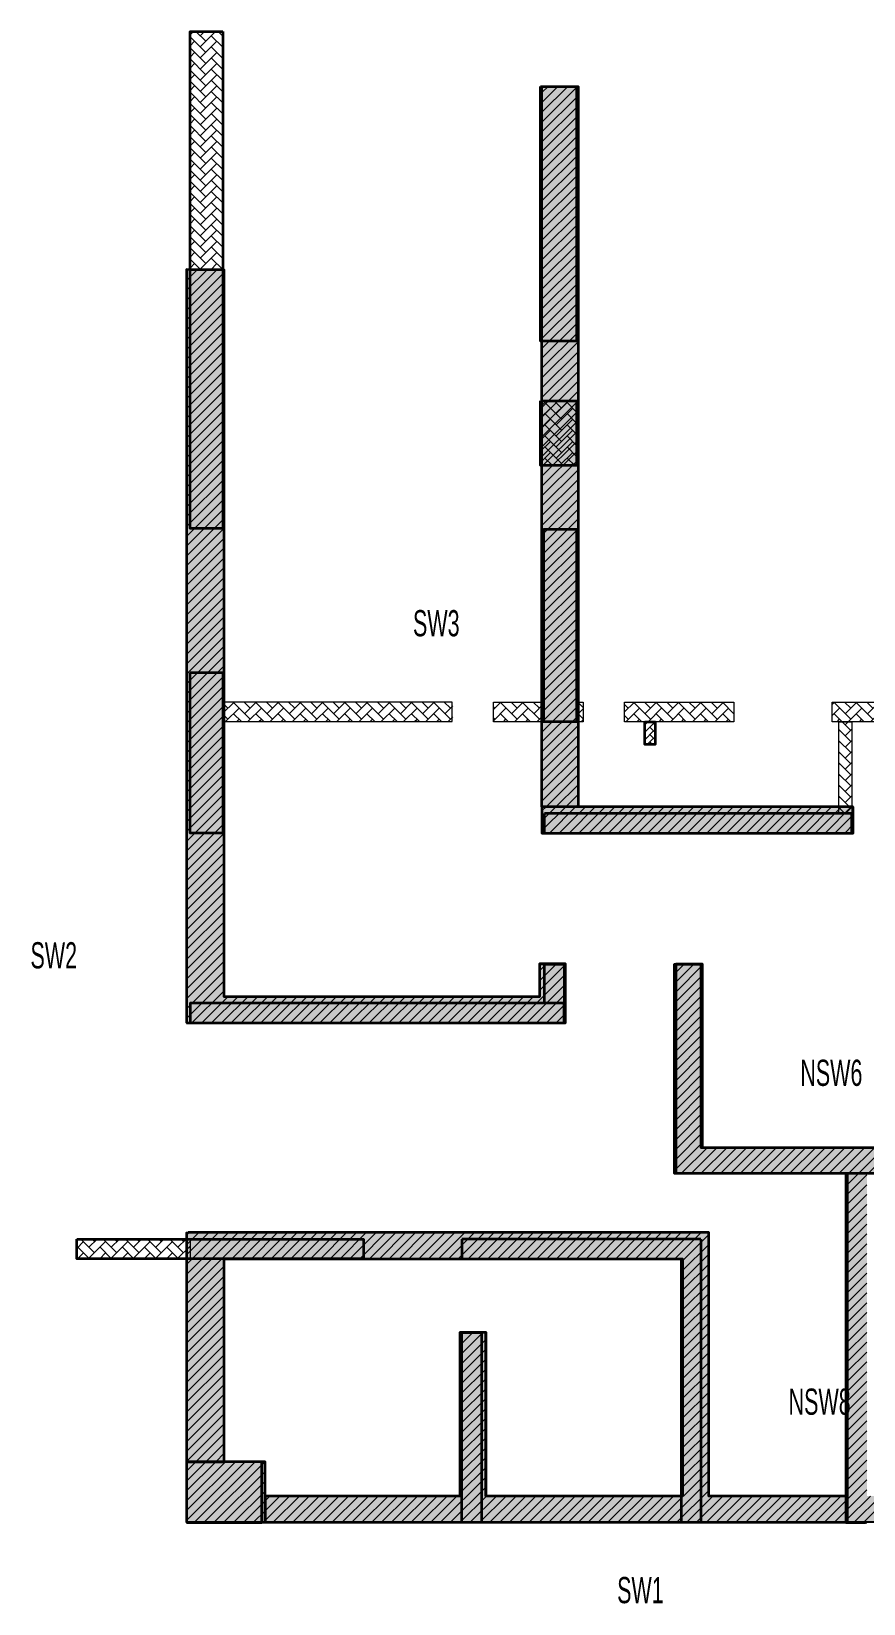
# Model space of a CAD drawing. Header units: millimetres. Extents: x 8 to 196387, y 9 to 58792.
# Drawn here: x 139137 to 151836, y 7847 to 31852 of the extents above; entities that cross this region are included whole.
import ezdxf

# ---------------------------------------------------------------- set-up
doc = ezdxf.new("R2010")
doc.units = ezdxf.units.MM
doc.layers.add('changes', color=7, linetype='Continuous')
for name, color, linetype, lineweight in [('S-BEAM', 7, 'Continuous', 18), ('S-BEAM-IDEN', 2, 'Continuous', 9), ('S-COL HATCH', 9, 'Continuous', 0), ('S-COLS', 5, 'Continuous', 35)]:
    doc.layers.add(name, color=color, linetype=linetype, lineweight=lineweight)
doc.styles.add('Swis721 LtCn BT', font='swisscl.ttf', dxfattribs={"width": 0.9, "height": 233.355162})
pattern_1 = [(45, (-31699446.87, 20890861.25), (-75.1300955, 75.1300955), [])]
pattern_2 = [(45, (-31802317.5, 20729084.55), (0, 169.7056275), [360, -120]), (135, (-31802232.65, 20729169.4), (1e-14, 169.7056275), [360, -120])]

# ---------------------------------------------------------------- blocks, each defined once
blk = doc.blocks.new('A$Cd226b1b4')
at = {"layer": 'S-COL HATCH', "transparency": 33554687}
h = blk.add_hatch(dxfattribs=at)
h.set_pattern_fill('ANSI31', color=256, scale=850)
h.set_pattern_definition(pattern_1)
h.paths.add_polyline_path([(5425, 10925), (5425, 10525), (10175, 10525), (10175, 10925)])
h.paths.add_polyline_path([(5425, 10925), (5975, 10925), (5975, 21925), (5425, 21925)])
h = blk.add_hatch(dxfattribs=at)
h.set_pattern_fill('ANSI31', color=256, scale=850)
h.set_pattern_definition(pattern_1)
h.paths.add_polyline_path([(5785, 7625), (5785, 8525), (5385, 8525), (5385, 8025), (575, 8025), (575, 19125), (0, 19129), (0, 7625)])
h = blk.add_hatch(dxfattribs=at)
h.set_pattern_fill('ANSI31', color=256, scale=850)
h.set_pattern_definition(pattern_1)
h.paths.add_polyline_path([(12825, 5325), (12825, 5725), (7871, 5725), (7871, 8525), (7471, 8525), (7471, 5325)])
h = blk.add_hatch(dxfattribs=at)
h.set_pattern_fill('ANSI31', color=256, scale=850)
h.set_pattern_definition(pattern_1)
h.paths.add_polyline_path([(10385, 5325), (10085, 5325), (10085, 0), (10385, 0), (12825, 0), (12825, 400), (10385, 400), (10385, 2100), (10385, 2100), (10385, 2100)])
h = blk.add_hatch(dxfattribs=at)
h.set_pattern_fill('ANSI31', color=256, scale=850)
h.set_pattern_definition(pattern_1)
h.paths.add_polyline_path([(7571, 4025), (7571, 400), (4571, 400), (4571, 2898), (4171, 2898), (4171, 400), (1200, 400), (1200, 0), (10085, 0), (10085, 400), (7971, 400), (7971, 4425), (0, 4425), (0, 925), (575, 925), (575, 4025)])
h = blk.add_hatch(dxfattribs=at)
h.set_pattern_fill('ANSI31', color=256, scale=850)
h.set_pattern_definition(pattern_1)
h.paths.add_polyline_path([(0, 925), (0, 0), (1200, 0), (1200, 925)])
at = {"layer": 'S-COLS', "elevation": 0}
for points in [[(5425, 10925), (5425, 21925), (5975, 21925), (5975, 10925), (5425, 10925)], [(18625, 5325), (7471, 5325), (7471, 8525), (7871, 8525), (7871, 5725), (10555, 5725)], [(10085, 5325), (10085, 0), (10385, 0)], [(0, 4425), (0, 925), (575, 925), (575, 4025), (7571, 4025), (7571, 400), (4571, 400), (4571, 2898), (4171, 2898), (4171, 400), (1200, 400), (1200, 0), (10085, 0)], [(10085, 400), (7971, 400), (7971, 4425), (25, 4425)]]:
    blk.add_lwpolyline(points, dxfattribs=at)
for points in [[(0, 7629), (5785, 7625), (5785, 8525), (5385, 8525), (5385, 8025), (575, 8025), (575, 19125), (0, 19129)], [(10175, 10925), (5425, 10925), (5425, 10525), (10175, 10525)], [(0, 0), (1200, 0), (1200, 925), (0, 925)]]:
    blk.add_lwpolyline(points, close=True, dxfattribs=at)
blk = doc.blocks.new('A$Cbe320e20')
at = {"layer": 'S-COL HATCH'}
h = blk.add_hatch(dxfattribs=at)
h.set_pattern_fill('AR-HBONE', color=256, scale=30)
h.set_pattern_definition(pattern_2)
h.paths.add_polyline_path([(-7796, 17040), (-7296, 17040), (-7296, 13401), (-7796, 13401)])
at = {"layer": 'S-COL HATCH', "transparency": 33554687}
h = blk.add_hatch(color=256, dxfattribs=at)
h.dxf.hatch_style = 1
h.paths.add_polyline_path([(-1896, 16200), (-2446, 16200), (-2446, 12310), (-1896, 12310)])
h = blk.add_hatch(color=256, dxfattribs=at)
h.dxf.hatch_style = 1
h.paths.add_polyline_path([(-7296, 13401), (-7796, 13401), (-7796, 9451), (-7296, 9451)])
at = {"layer": 'S-COL HATCH'}
h = blk.add_hatch(dxfattribs=at)
h.set_pattern_fill('AR-HBONE', color=256, scale=30)
h.set_pattern_definition(pattern_2)
h.paths.add_polyline_path([(-1896, 11400), (-2446, 11400), (-2446, 10410), (-1896, 10410)])
at = {"layer": 'S-COL HATCH', "transparency": 33554687}
h = blk.add_hatch(color=256, dxfattribs=at)
h.dxf.hatch_style = 1
h.paths.add_polyline_path([(-1896, 9200), (-1896, 9200), (-1896, 9300), (-1896, 9440), (-2396, 9440), (-2396, 6500), (-1896, 6500)])
h = blk.add_hatch(color=256, dxfattribs=at)
h.dxf.hatch_style = 1
h.paths.add_polyline_path([(-7796, 4800), (-7296, 4800), (-7296, 7251), (-7796, 7251)])
at = {"layer": 'S-COL HATCH'}
h = blk.add_hatch(dxfattribs=at)
h.set_pattern_fill('AR-HBONE', color=256, scale=30)
h.set_pattern_definition(pattern_2)
h.paths.add_polyline_path([(-3786, 6799), (-7294, 6799), (-7294, 6501), (-3786, 6501)])
h = blk.add_hatch(dxfattribs=at)
h.set_pattern_fill('AR-HBONE', color=256, scale=30)
h.set_pattern_definition(pattern_2)
h.paths.add_polyline_path([(-2396, 6799), (-3166, 6799), (-3166, 6499), (-2615, 6499), (-2615, 6500), (-2396, 6500)])
h = blk.add_hatch(dxfattribs=at)
h.set_pattern_fill('AR-HBONE', color=256, scale=30)
h.set_pattern_definition(pattern_2)
h.paths.add_polyline_path([(-1795, 6800), (-1896, 6800), (-1896, 6500), (-1795, 6500)])
h = blk.add_hatch(dxfattribs=at)
h.set_pattern_fill('AR-HBONE', color=256, scale=30)
h.set_pattern_definition(pattern_2)
h.paths.add_polyline_path([(504, 6800), (-1165, 6800), (-1165, 6500), (504, 6500)])
h = blk.add_hatch(dxfattribs=at)
h.set_pattern_fill('AR-HBONE', color=256, scale=30)
h.set_pattern_definition(pattern_2)
h.paths.add_polyline_path([(2004, 6800), (2004, 6500), (3054, 6500), (3054, 6800)])
h = blk.add_hatch(dxfattribs=at)
h.set_pattern_fill('AR-HBONE', color=256, scale=20)
h.set_pattern_definition([(45, (-31797377.5, 20724184.55), (0, 113.13708499), [240, -80]), (135, (-31797320.93, 20724241.12), (9e-15, 113.13708499), [240, -80])])
h.paths.add_polyline_path([(-696, 6150), (-696, 6500), (-856, 6500), (-856, 6150)])
h = blk.add_hatch(dxfattribs=at)
h.set_pattern_fill('AR-HBONE', color=256, scale=30)
h.set_pattern_definition(pattern_2)
h.paths.add_polyline_path([(2304, 6500), (2104, 6500), (2104, 5100), (2304, 5100)])
at = {"layer": 'S-COL HATCH', "transparency": 33554687}
h = blk.add_hatch(color=256, dxfattribs=at)
h.dxf.hatch_style = 1
h.paths.add_polyline_path([(2304, 5100), (2104, 5100), (-2086, 5100), (-2086, 4800), (2304, 4800)])
h.paths.add_polyline_path([(-2086, 5100), (-2385, 5100), (-2385, 4800), (-2086, 4800)])
h = blk.add_hatch(color=256, dxfattribs=at)
h.dxf.hatch_style = 1
h.paths.add_polyline_path([(-2086, 2800), (-2385, 2800), (-2385, 2200), (-2086, 2200)])
h = blk.add_hatch(color=256, dxfattribs=at)
h.dxf.hatch_style = 1
h.paths.add_polyline_path([(4954, -400), (4954, 0), (0, 0), (0, 2800), (-400, 2800), (-400, -400)])
h = blk.add_hatch(color=256, dxfattribs=at)
h.dxf.hatch_style = 1
h.paths.add_polyline_path([(-7796, 2200), (-7796, 1900), (-2086, 1900), (-2086, 2200)])
h = blk.add_hatch(color=256, dxfattribs=at)
h.dxf.hatch_style = 1
h.paths.add_polyline_path([(2514, -400), (2214, -400), (2214, -5725), (2514, -5725), (4954, -5725), (4954, -5325), (2514, -5325), (2514, -3625), (2514, -3625), (2514, -3625)])
at = {"layer": 'S-COL HATCH'}
h = blk.add_hatch(dxfattribs=at)
h.set_pattern_fill('AR-HBONE', color=256, scale=30)
h.set_pattern_definition(pattern_2)
h.paths.add_polyline_path([(-7796, -1400), (-9525, -1400), (-9525, -1700), (-7796, -1700)])
at = {"layer": 'S-COL HATCH', "transparency": 33554687}
h = blk.add_hatch(color=256, dxfattribs=at)
h.dxf.hatch_style = 1
h.paths.add_polyline_path([(-5150, -1400), (-7796, -1400), (-7796, -1700), (-5150, -1700)])
h = blk.add_hatch(color=256, dxfattribs=at)
h.dxf.hatch_style = 1
h.paths.add_polyline_path([(0, -1400), (-3650, -1400), (-3650, -1700), (-300, -1700), (-300, -5725), (0, -5725)])
h = blk.add_hatch(color=256, dxfattribs=at)
h.dxf.hatch_style = 1
h.paths.add_polyline_path([(-3350, -2827), (-3650, -2827), (-3650, -5725), (-3350, -5725)])
h = blk.add_hatch(color=256, dxfattribs=at)
h.dxf.hatch_style = 1
h.paths.add_polyline_path([(-6700, -4800), (-7850, -4800), (-7850, -5725), (-6700, -5725)])
at = {"layer": 'S-BEAM', "color": 5}
for points in [[(-3796, 6801), (-7294, 6801), (-7294, 6501), (-3796, 6501)], [(-1896, 6800), (-1795, 6800), (-1795, 6500), (-1896, 6500)], [(-1165, 6800), (504, 6800), (504, 6500), (-1165, 6500)]]:
    blk.add_lwpolyline(points, close=True, dxfattribs=at)
at = {"layer": 'S-BEAM', "color": 5, "elevation": 0}
for points in [[(-3166, 6800), (-2396, 6800), (-2396, 6499), (-3166, 6499)], [(2004, 6800), (3054, 6800), (3054, 6500), (2004, 6500)], [(2104, 6500), (2304, 6500), (2304, 5100), (2104, 5100)]]:
    blk.add_lwpolyline(points, close=True, dxfattribs=at)
at = {"layer": 'S-COL HATCH', "transparency": 33554687}
blk.add_line((-7796, -1400), (-7796, -1700), dxfattribs=at)
at = {"layer": 'S-COLS'}
for p, q in [((-7296, 17040), (-7296, 17040)), ((-7296, 13401), (-7796, 13401)), ((-2385, 4800), (-2385, 5100)), ((0, -1400), (-3650, -1400)), ((-3650, -1400), (-3650, -1700)), ((0, -1400), (0, -5725)), ((-3650, -1700), (-300, -1700)), ((-300, -1700), (-300, -5725)), ((0, -5725), (-300, -5725))]:
    blk.add_line(p, q, dxfattribs=at)
for points in [[(-7296, 17040), (-7296, 9451), (-7796, 9451), (-7796, 17040)], [(-2446, 16200), (-1896, 16200), (-1896, 12310), (-2446, 12310)], [(-2446, 11400), (-1896, 11400), (-1896, 10410), (-2446, 10410)], [(-7796, 7251), (-7296, 7251), (-7296, 4800), (-7796, 4800)], [(-7796, 1900), (-2086, 1900), (-2086, 2200), (-7796, 2200)], [(-7850, -5725), (-6700, -5725), (-6700, -4800), (-7850, -4800)]]:
    blk.add_lwpolyline(points, close=True, dxfattribs=at)
for points in [[(-2396, 6500), (-2396, 9440), (-1896, 9440), (-1896, 6500), (-2446, 6500)], [(10754, -400), (-400, -400), (-400, 2800), (0, 2800), (0, 0), (2684, 0)], [(2214, -400), (2214, -5725), (2514, -5725)]]:
    blk.add_lwpolyline(points, dxfattribs=at)
at = {"layer": 'S-COLS', "elevation": 0}
for points in [[(-856, 6500), (-696, 6500), (-696, 6150), (-856, 6150)], [(-9525, -1400), (-5150, -1400), (-5150, -1700), (-9525, -1700)], [(-3650, -2827), (-3350, -2827), (-3350, -5725), (-3650, -5725)]]:
    blk.add_lwpolyline(points, close=True, dxfattribs=at)
blk.add_lwpolyline([(-2385, 4800), (2304, 4800), (2304, 5100), (-2385, 5100)], dxfattribs=at)
at = {"layer": 'S-COLS', "color": 5}
blk.add_lwpolyline([(-2385, 2800), (-2086, 2800), (-2086, 2200), (-2385, 2200)], close=True, dxfattribs=at)

msp = doc.modelspace()

# ---------------------------------------------------------------- hatches: boundary and pattern name
at = {"layer": 'S-COL HATCH', "true_color": 0xed1f24, "transparency": 33554687}
h = msp.add_hatch(color=240, dxfattribs=at)
h.dxf.hatch_style = 1
h.paths.add_polyline_path([(146928.5, 20013.1), (146928.5, 19613.1), (151678.5, 19613.1), (151678.5, 20013.1)])
h.paths.add_polyline_path([(146928.5, 20013.1), (147478.5, 20013.1), (147478.5, 31013.1), (146928.5, 31013.1)])
h = msp.add_hatch(color=240, dxfattribs=at)
h.dxf.hatch_style = 1
h.paths.add_polyline_path([(147288.6, 16713.1), (147288.6, 17613.1), (146888.5, 17613.1), (146888.5, 17113.1), (142078.5, 17113.1), (142078.5, 28213.1), (141503.6, 28216.5), (141503.5, 16713.1)])
h = msp.add_hatch(color=240, dxfattribs=at)
h.dxf.hatch_style = 1
h.paths.add_polyline_path([(154328.5, 14413.1), (154328.5, 14813.1), (149374.1, 14813.1), (149374.1, 17613.1), (148974.1, 17613.1), (148974.1, 14413.1)])
h = msp.add_hatch(color=240, dxfattribs=at)
h.dxf.hatch_style = 1
h.paths.add_polyline_path([(151888.5, 14413.1), (151588.6, 14413.1), (151588.6, 9087.9), (151888.6, 9087.9), (154328.5, 9087.9), (154328.5, 9487.9), (151888.5, 9487.9), (151888.5, 11187.9), (151888.5, 11187.9), (151888.5, 11187.9)])
h = msp.add_hatch(color=240, dxfattribs=at)
h.dxf.hatch_style = 1
h.paths.add_polyline_path([(149074.1, 13113.1), (149074.1, 9487.8), (146074.2, 9487.8), (146074.2, 11985.7), (145674.1, 11985.7), (145674.1, 9487.8), (142703.5, 9487.8), (142703.5, 9087.9), (151588.6, 9087.9), (151588.5, 9487.9), (149474.1, 9487.9), (149474.1, 13513.1), (141503.5, 13513.1), (141503.5, 10012.7), (142078.5, 10012.7), (142078.5, 13113.1)])
h = msp.add_hatch(color=240, dxfattribs=at)
h.dxf.hatch_style = 1
h.paths.add_polyline_path([(141503.5, 10012.7), (141503.5, 9087.9), (142703.5, 9087.9), (142703.5, 10012.7)])

# ---------------------------------------------------------------- linework, layer by layer
at = {"layer": 'changes', "color": 240, "true_color": 0xed1f24, "elevation": 0}
for points in [[(146928.5, 31013.1), (147478.5, 31013.1), (147478.5, 20013.1), (151678.5, 20013.1), (151678.5, 19613.1), (146928.5, 19613.1)], [(141503.6, 28216.5), (142078.5, 28213.1), (142078.5, 17113.1), (146888.5, 17113.1), (146888.5, 17613.1), (147288.6, 17613.1), (147288.6, 16713.1), (141503.6, 16713.1)]]:
    msp.add_lwpolyline(points, close=True, dxfattribs=at)
msp.add_lwpolyline([(154328.5, 9087.9), (142703.5, 9087.9), (142703.5, 9487.8), (145674.1, 9487.8), (145674.1, 11985.7), (146074.2, 11985.7), (146074.2, 9487.8), (149074.1, 9487.8), (149074.1, 13113.1), (142078.5, 13113.1), (142078.5, 10012.7), (142703.5, 10012.7), (142703.5, 9087.9), (141503.5, 9087.9), (141503.5, 10012.7), (141503.5, 13513.1), (149474.1, 13513.1), (149474.1, 9487.9), (151588.5, 9487.9), (151588.5, 14413.1), (148974.1, 14413.1), (148974.1, 17613.1), (149374.1, 17613.1), (149374.1, 14813.1), (154328.4, 14813.1)], dxfattribs=at)
at = {"layer": 'S-COLS', "color": 240, "true_color": 0xed1f24, "elevation": 0}
for points in [[(146928.5, 20013.1), (146928.5, 31013.1), (147478.5, 31013.1), (147478.5, 20013.1), (146928.5, 20013.1)], [(160128.5, 14413.1), (148974.1, 14413.1), (148974.1, 17613.1), (149374.1, 17613.1), (149374.1, 14813.1), (152058.5, 14813.1)], [(151588.5, 14413.1), (151588.6, 9087.9), (151888.6, 9087.9)], [(141503.5, 13513.1), (141503.5, 10012.7), (142078.5, 10012.7), (142078.5, 13113.1), (149074.1, 13113.1), (149074.1, 9487.8), (146074.2, 9487.8), (146074.2, 11985.7), (145674.1, 11985.7), (145674.1, 9487.8), (142703.5, 9487.8), (142703.5, 9087.9), (151588.6, 9087.9)], [(151588.5, 9487.9), (149474.1, 9487.9), (149474.1, 13513.1), (141528.5, 13513.1)]]:
    msp.add_lwpolyline(points, dxfattribs=at)
for points in [[(141503.6, 16716.5), (147288.6, 16713.1), (147288.6, 17613.1), (146888.5, 17613.1), (146888.5, 17113.1), (142078.5, 17113.1), (142078.5, 28213.1), (141503.6, 28216.5)], [(151678.5, 20013.1), (146928.5, 20013.1), (146928.5, 19613.1), (151678.5, 19613.1)]]:
    msp.add_lwpolyline(points, close=True, dxfattribs=at)
at = {"layer": 'S-COLS', "color": 240, "true_color": 0xed1f24}
msp.add_lwpolyline([(141503.5, 9087.9), (142703.5, 9087.9), (142703.5, 10012.7), (141503.5, 10012.7)], close=True, dxfattribs=at)

# ---------------------------------------------------------------- block references
at = {"layer": 'changes'}
msp.add_blockref('A$Cd226b1b4', (141503.5, 9087.9), dxfattribs=at)
at = {"layer": 'S-COLS'}
msp.add_blockref('A$Cbe320e20', (149353.5, 14812.4), dxfattribs=at)

# ---------------------------------------------------------------- texts
at = {"layer": 'S-BEAM-IDEN', "color": 240, "true_color": 0xed1f24, "style": 'Swis721 LtCn BT', "width": 0.8}
for s, p in [('SW3', (144960.3, 22616.9)), ('SW2', (139122.5, 17546)), ('NSW6', (150871.1, 15751.9)), ('NSW8', (150692.5, 10730.5)), ('SW1', (148075.7, 7853.1))]:
    msp.add_text(s, height=400, rotation=360, dxfattribs=at).set_placement(p)

doc.saveas('drawing.dxf')
